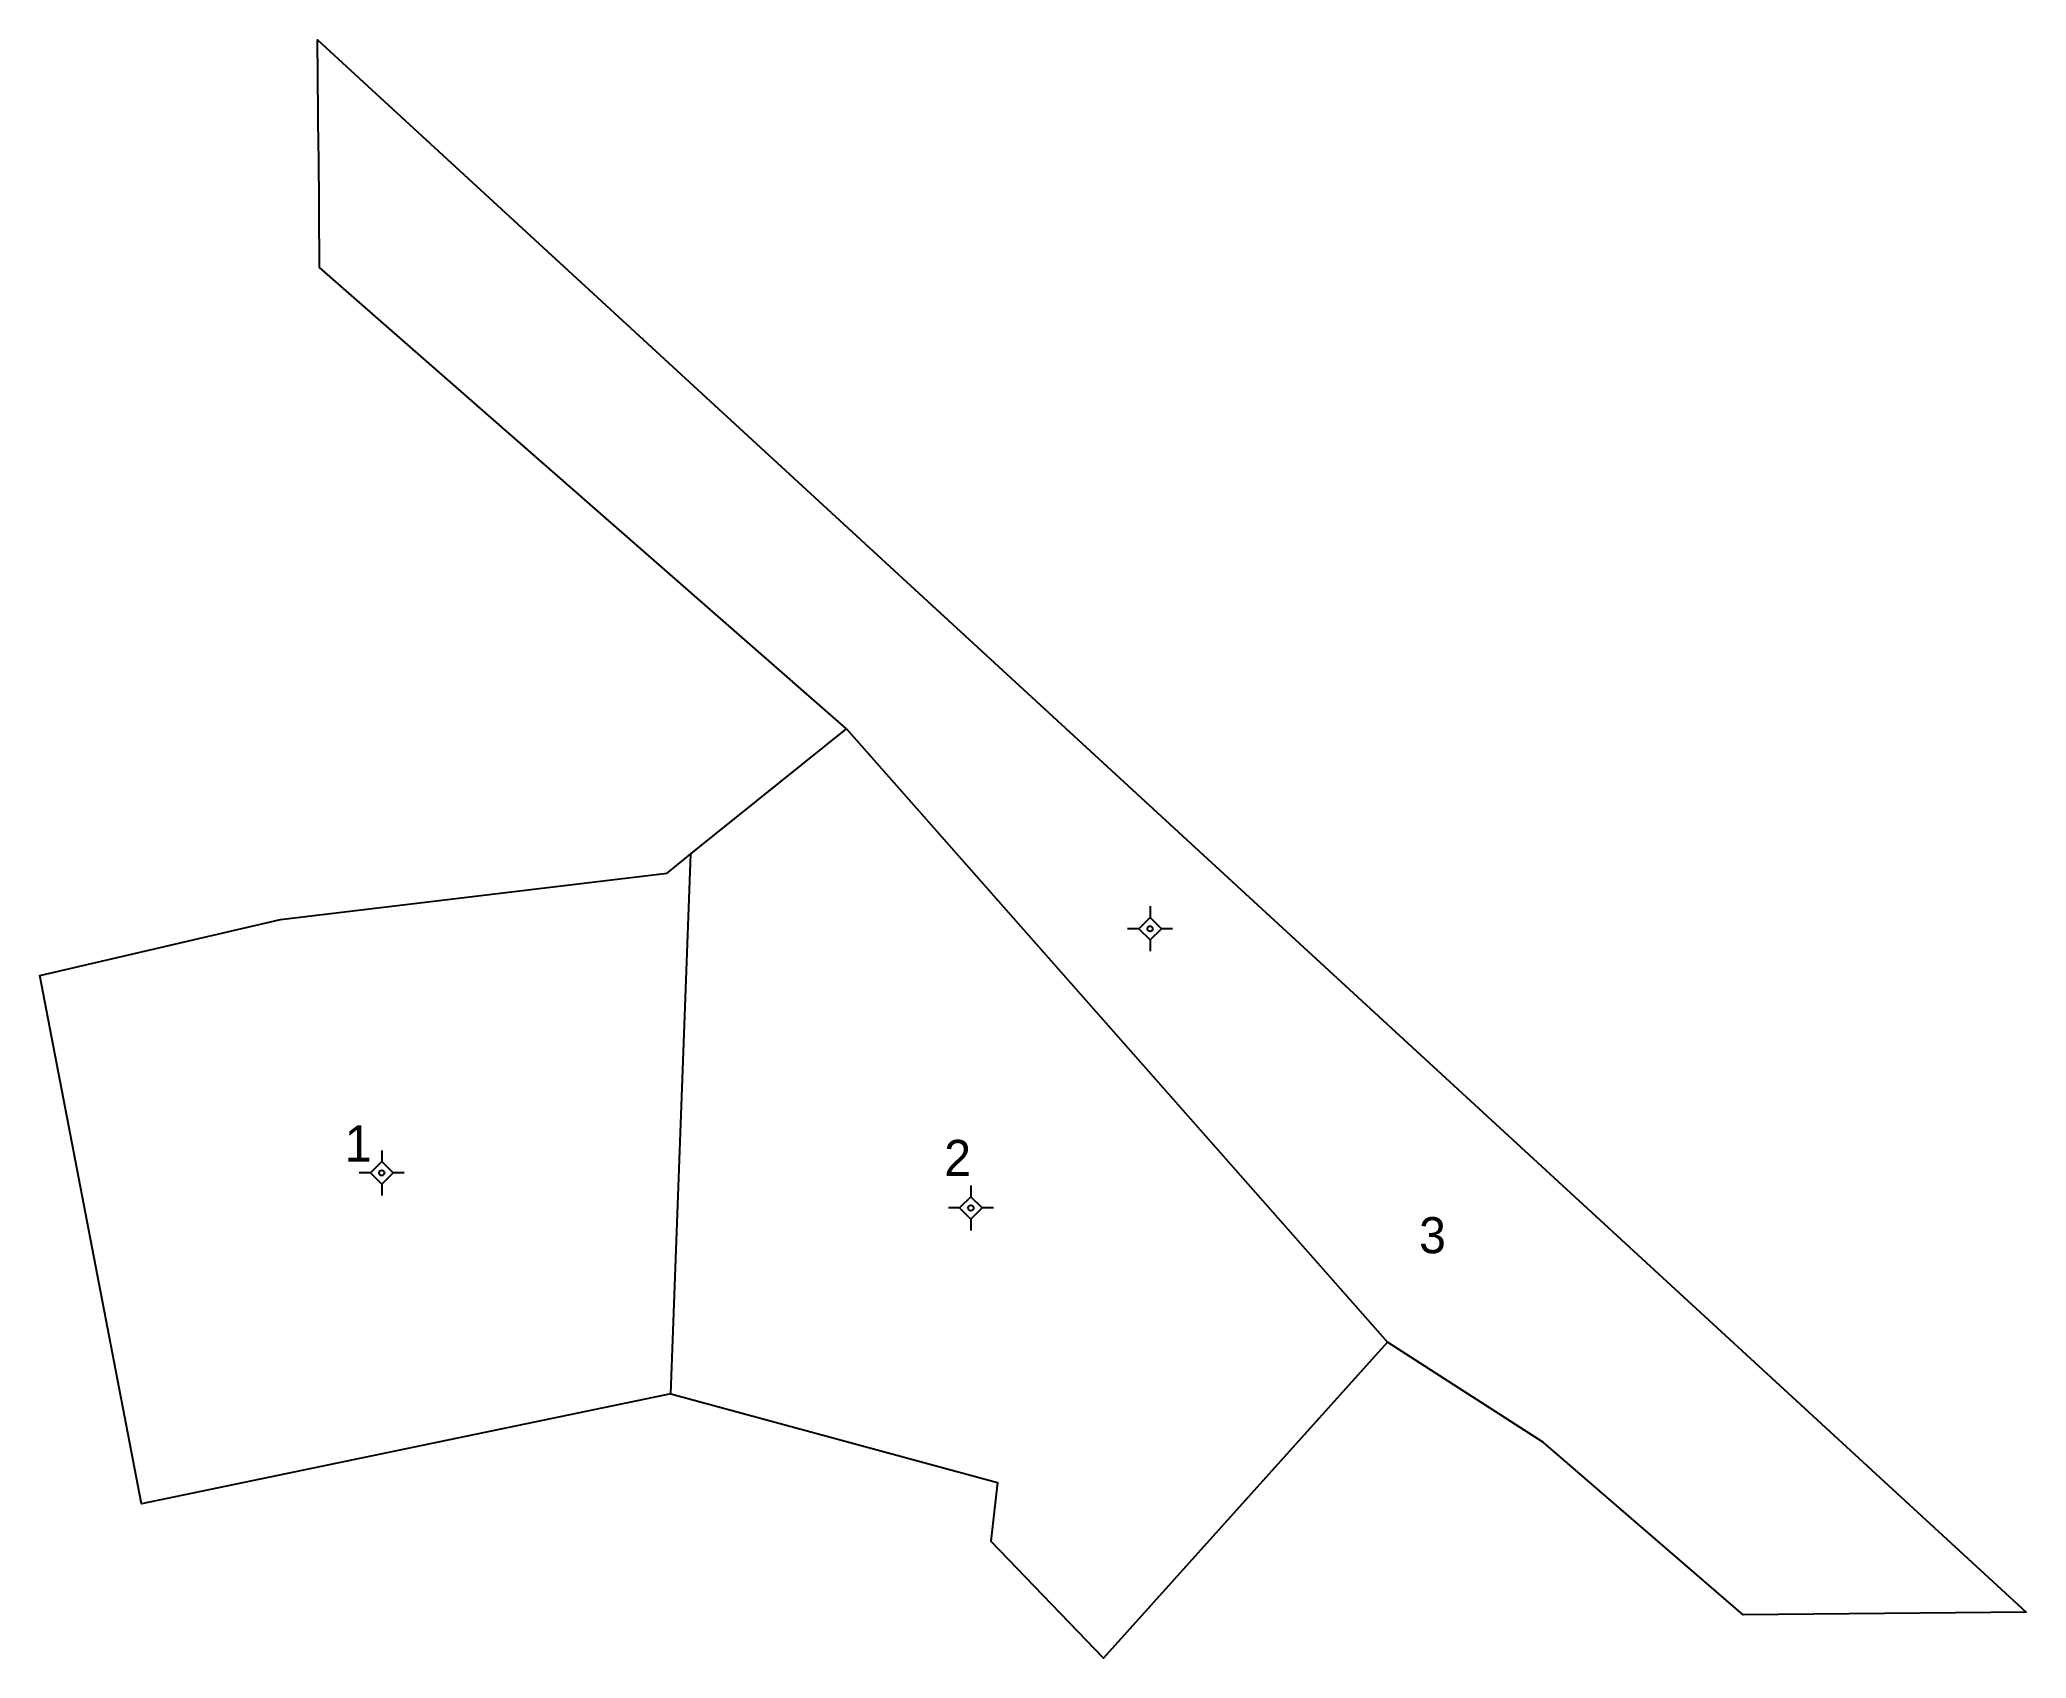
# Model space of a CAD drawing. Extents: x 552039 to 552560, y 1840002 to 1840564.
# Drawn here: x 552038.7 to 552149, y 1840001.8 to 1840091.6 of the extents above; entities outside this region: 2.
import ezdxf

# ---------------------------------------------------------------- set-up
doc = ezdxf.new("R2010")
doc.units = 0
for name, color, linetype in [('Level 1', 7, 'Continuous'), ('Level 10', 7, 'Continuous'), ('Level 11', 7, 'Continuous'), ('Level 6', 7, 'Continuous')]:
    doc.layers.add(name, color=color, linetype=linetype)

msp = doc.modelspace()

# ---------------------------------------------------------------- linework, layer by layer
at = {"layer": 'Level 1'}
for p, q in [((552554.55, 1840563.73), (552554.64, 1840553.73)), ((552549.9, 1840559.11), (552559.9, 1840559.2))]:
    msp.add_line(p, q, dxfattribs=at)
at = {"layer": 'Level 10'}
for p, q in [((552074.84, 1840046.41), (552083.48, 1840053.35)), ((552083.48, 1840053.35), (552113.51, 1840019.3)), ((552073.72, 1840016.44), (552074.84, 1840046.41))]:
    msp.add_line(p, q, dxfattribs=at)
for points in [[(552083.48, 1840053.35), (552054.22, 1840078.97), (552054.17, 1840085.37), (552054.16, 1840085.48), (552054.11, 1840091.61), (552148.98, 1840004.31), (552133.26, 1840004.17), (552122.18, 1840013.72), (552113.51, 1840019.3)], [(552073.72, 1840016.44), (552044.33, 1840010.33), (552038.68, 1840039.66), (552052.04, 1840042.76), (552073.51, 1840045.34), (552074.84, 1840046.41)], [(552073.72, 1840016.44), (552091.86, 1840011.5), (552091.49, 1840008.26), (552097.74, 1840001.75), (552113.51, 1840019.3)]]:
    msp.add_lwpolyline(points, dxfattribs=at)
at = {"layer": 'Level 11'}
for p, q in [((552100.33, 1840043.5), (552100.33, 1840042.88)), ((552099.71, 1840042.25), (552099.08, 1840042.25)), ((552100.33, 1840042.88), (552099.71, 1840042.25)), ((552099.71, 1840042.25), (552100.33, 1840041.63)), ((552100.96, 1840042.25), (552100.33, 1840042.88)), ((552100.33, 1840041.63), (552100.96, 1840042.25)), ((552101.58, 1840042.25), (552100.96, 1840042.25)), ((552100.33, 1840041.63), (552100.33, 1840041)), ((552057.67, 1840029.33), (552057.05, 1840028.7)), ((552057.67, 1840029.95), (552057.67, 1840029.33)), ((552058.3, 1840028.7), (552057.67, 1840029.33)), ((552057.05, 1840028.7), (552056.42, 1840028.7)), ((552057.05, 1840028.7), (552057.67, 1840028.08)), ((552057.67, 1840028.08), (552058.3, 1840028.7)), ((552057.67, 1840028.08), (552057.67, 1840027.45)), ((552058.92, 1840028.7), (552058.3, 1840028.7)), ((552090.38, 1840028), (552090.38, 1840027.37)), ((552090.38, 1840027.37), (552089.75, 1840026.75)), ((552091, 1840026.75), (552090.38, 1840027.37)), ((552089.75, 1840026.75), (552089.13, 1840026.75)), ((552089.75, 1840026.75), (552090.38, 1840026.12)), ((552090.38, 1840026.12), (552091, 1840026.75)), ((552090.38, 1840026.12), (552090.38, 1840025.5)), ((552091.63, 1840026.75), (552091, 1840026.75))]:
    msp.add_line(p, q, dxfattribs=at)
for centre in [(552100.33, 1840042.25), (552057.67, 1840028.7), (552090.38, 1840026.75)]:
    msp.add_circle(centre, 0.15, dxfattribs=at)

# ---------------------------------------------------------------- texts
at = {"layer": 'Level 6'}
for s, p in [('1', (552055.62, 1840029.33)), ('2', (552088.9, 1840028.53)), ('3', (552115.27, 1840024.24))]:
    msp.add_text(s, height=2, dxfattribs=at).set_placement(p)

doc.saveas('drawing.dxf')
